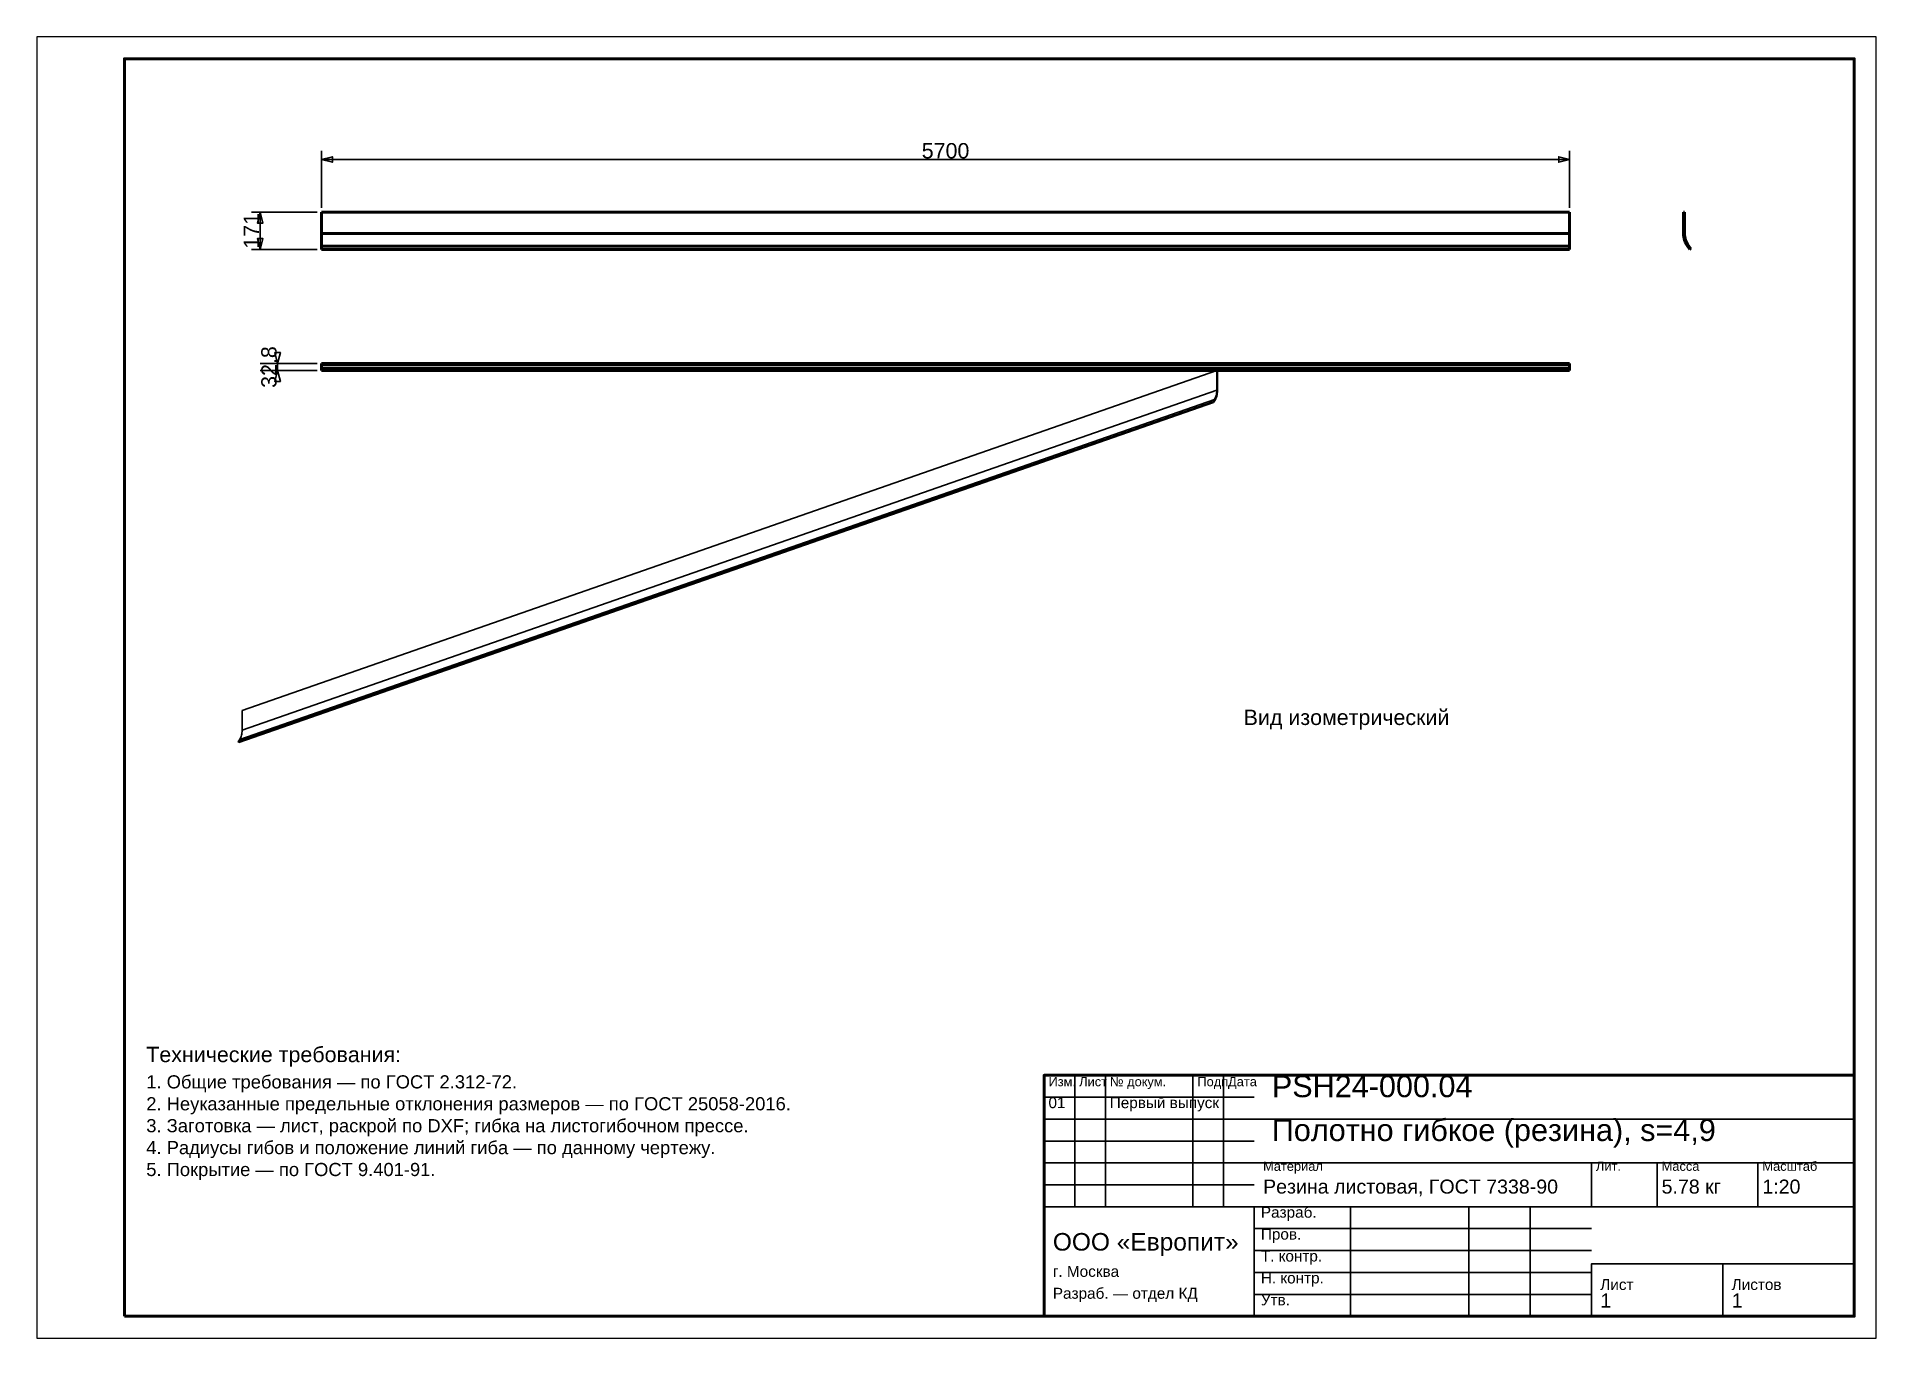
# Model space of a CAD drawing. Header units: millimetres. Extents: x 0 to 420, y 0 to 297.
import ezdxf
from ezdxf.enums import TextEntityAlignment as Align

# ---------------------------------------------------------------- set-up
doc = ezdxf.new("R2010")
doc.units = ezdxf.units.MM
doc.linetypes.add('DASHED', pattern=[1.524, 1.27, -0.254])
doc.styles.add('GOST', font='Arial')

msp = doc.modelspace()

# ---------------------------------------------------------------- linework, layer by layer
at = {"color": 7, "lineweight": 35}
for p, q in [((65, 258), (65, 271)), ((65, 269), (350, 269)), ((350, 258), (350, 271)), ((64, 257), (49, 257)), ((51, 248.45), (51, 257)), ((64, 248.45), (49, 248.45)), ((64, 222.45), (51, 222.45)), ((64, 220.81), (51, 220.81)), ((55, 220.81), (55, 222.45)), ((237, 30), (237, 60)), ((244, 30), (244, 60)), ((264, 30), (264, 60)), ((271, 30), (271, 60)), ((230, 55), (278, 55)), ((230, 50), (278, 50)), ((278, 50), (415, 50)), ((230, 45), (278, 45)), ((230, 40), (278, 40)), ((278, 40), (415, 40)), ((355, 30), (355, 40)), ((370, 30), (370, 40)), ((393, 30), (393, 40)), ((230, 35), (278, 35)), ((230, 30), (278, 30)), ((278, 30), (415, 30)), ((300, 5), (300, 30)), ((327, 5), (327, 30)), ((341, 5), (341, 30)), ((278, 25), (355, 25)), ((278, 20), (355, 20)), ((355, 17), (415, 17)), ((278, 15), (355, 15)), ((278, 10), (355, 10))]:
    msp.add_line(p, q, dxfattribs=at)
at = {"color": 1, "lineweight": 70}
for p, q in [((65, 257), (65, 252.08)), ((350, 257), (65, 257)), ((350, 252.08), (350, 257)), ((376, 252.08), (376, 257)), ((376, 257), (376.25, 257)), ((376.25, 257), (376.25, 252.08)), ((65, 252.08), (65, 251.86)), ((350, 252.08), (65, 252.08)), ((350, 251.86), (350, 252.08)), ((376.01, 251.7), (376, 252.08)), ((376.25, 252.08), (376.26, 251.71)), ((65, 251.86), (65, 251.64)), ((65, 251.64), (65, 251.42)), ((65, 251.42), (65, 251.21)), ((65, 251.21), (65, 250.99)), ((65, 250.99), (65, 250.78)), ((65, 250.78), (65, 250.57)), ((65, 250.57), (65, 250.37)), ((65, 250.37), (65, 250.16)), ((65, 250.16), (65, 249.96)), ((65, 249.96), (65, 249.77)), ((65, 249.77), (65, 249.58)), ((65, 249.58), (65, 249.39)), ((65, 249.39), (65, 249.21)), ((65, 249.21), (65, 248.45)), ((350, 249.21), (65, 249.21)), ((350, 248.45), (65, 248.45)), ((350, 251.64), (350, 251.86)), ((350, 251.42), (350, 251.64)), ((350, 251.21), (350, 251.42)), ((350, 250.99), (350, 251.21)), ((350, 250.78), (350, 250.99)), ((350, 250.57), (350, 250.78)), ((350, 250.37), (350, 250.57)), ((350, 250.16), (350, 250.37)), ((350, 249.96), (350, 250.16)), ((350, 249.77), (350, 249.96)), ((350, 249.58), (350, 249.77)), ((350, 249.39), (350, 249.58)), ((350, 249.21), (350, 249.39)), ((350, 248.45), (350, 249.21)), ((376.06, 251.32), (376.01, 251.7)), ((376.13, 250.94), (376.06, 251.32)), ((376.23, 250.57), (376.13, 250.94)), ((376.36, 250.21), (376.23, 250.57)), ((376.26, 251.71), (376.31, 251.35)), ((376.31, 251.35), (376.37, 251)), ((376.52, 249.87), (376.36, 250.21)), ((376.37, 251), (376.47, 250.65)), ((376.47, 250.65), (376.59, 250.31)), ((376.7, 249.53), (376.52, 249.87)), ((376.59, 250.31), (376.74, 249.98)), ((376.9, 249.21), (376.7, 249.53)), ((376.74, 249.98), (376.91, 249.66)), ((377.43, 248.45), (376.9, 249.21)), ((376.91, 249.66), (377.11, 249.35)), ((377.11, 249.35), (377.64, 248.6)), ((377.64, 248.6), (377.43, 248.45)), ((65, 222.45), (350, 222.45)), ((65, 222.45), (65, 222.2)), ((65, 222.2), (350, 222.2)), ((65, 222.2), (65, 222.2)), ((65, 222.2), (65, 222.18)), ((65, 222.18), (65, 222.16)), ((65, 222.16), (65, 222.13)), ((65, 222.13), (65, 222.09)), ((65, 222.09), (65, 222.04)), ((65, 222.04), (65, 221.98)), ((65, 221.98), (65, 221.92)), ((65, 221.92), (65, 221.84)), ((65, 221.84), (65, 221.76)), ((65, 221.76), (65, 221.67)), ((65, 221.67), (65, 221.57)), ((65, 221.57), (65, 221.46)), ((65, 221.46), (65, 221.34)), ((65, 221.34), (65, 220.81)), ((65, 221.34), (350, 221.34)), ((65, 220.81), (350, 220.81)), ((350, 222.2), (350, 222.45)), ((350, 222.18), (350, 222.2)), ((350, 222.2), (350, 222.2)), ((350, 222.16), (350, 222.18)), ((350, 222.13), (350, 222.16)), ((350, 222.09), (350, 222.13)), ((350, 222.04), (350, 222.09)), ((350, 221.98), (350, 222.04)), ((350, 221.92), (350, 221.98)), ((350, 221.84), (350, 221.92)), ((350, 221.76), (350, 221.84)), ((350, 221.67), (350, 221.76)), ((350, 221.57), (350, 221.67)), ((350, 221.46), (350, 221.57)), ((350, 221.34), (350, 221.46)), ((350, 220.81), (350, 221.34))]:
    msp.add_line(p, q, dxfattribs=at)
at = {"color": 5, "linetype": 'DASHED', "lineweight": 35}
for p, q in [((350, 257), (65, 257)), ((65, 252.08), (65, 257)), ((350, 257), (350, 252.08)), ((376, 257), (376, 252.08)), ((376.25, 257), (376, 257)), ((376.25, 252.08), (376.25, 257)), ((65, 251.87), (65, 252.08)), ((350, 252.08), (350, 251.87)), ((376, 252.08), (376.01, 251.7)), ((376.26, 251.71), (376.25, 252.08)), ((65, 251.66), (65, 251.87)), ((65, 251.46), (65, 251.66)), ((65, 251.25), (65, 251.46)), ((65, 251.05), (65, 251.25)), ((65, 250.85), (65, 251.05)), ((65, 250.65), (65, 250.85)), ((65, 250.45), (65, 250.65)), ((65, 250.26), (65, 250.45)), ((65, 250.07), (65, 250.26)), ((65, 249.88), (65, 250.07)), ((65, 249.7), (65, 249.88)), ((65, 249.52), (65, 249.7)), ((65, 249.35), (65, 249.52)), ((65, 248.6), (65, 249.35)), ((350, 248.6), (65, 248.6)), ((65, 248.45), (65, 248.6)), ((350, 251.87), (350, 251.66)), ((350, 251.66), (350, 251.46)), ((350, 251.46), (350, 251.25)), ((350, 251.25), (350, 251.05)), ((350, 251.05), (350, 250.85)), ((350, 250.85), (350, 250.65)), ((350, 250.65), (350, 250.45)), ((350, 250.45), (350, 250.26)), ((350, 250.26), (350, 250.07)), ((350, 250.07), (350, 249.88)), ((350, 249.88), (350, 249.7)), ((350, 249.7), (350, 249.52)), ((350, 249.52), (350, 249.35)), ((350, 249.35), (350, 248.6)), ((350, 248.6), (350, 248.45)), ((376.01, 251.7), (376.06, 251.32)), ((376.06, 251.32), (376.13, 250.94)), ((376.13, 250.94), (376.23, 250.57)), ((376.23, 250.57), (376.36, 250.21)), ((376.31, 251.35), (376.26, 251.71)), ((376.37, 251), (376.31, 251.35)), ((376.36, 250.21), (376.52, 249.87)), ((376.47, 250.65), (376.37, 251)), ((376.59, 250.31), (376.47, 250.65)), ((376.52, 249.87), (376.7, 249.53)), ((376.74, 249.98), (376.59, 250.31)), ((376.7, 249.53), (376.9, 249.21)), ((376.91, 249.66), (376.74, 249.98)), ((376.9, 249.21), (377.43, 248.45)), ((377.11, 249.35), (376.91, 249.66)), ((377.64, 248.6), (377.11, 249.35)), ((377.43, 248.45), (377.64, 248.6)), ((65, 222.43), (65, 222.45)), ((65, 222.45), (65, 222.45)), ((65, 222.45), (350, 222.45)), ((65, 222.41), (65, 222.43)), ((65, 222.38), (65, 222.41)), ((65, 222.33), (65, 222.38)), ((65, 222.28), (65, 222.33)), ((65, 222.22), (65, 222.28)), ((65, 222.15), (65, 222.22)), ((65, 222.2), (350, 222.2)), ((65, 222.07), (65, 222.15)), ((65, 221.98), (65, 222.07)), ((65, 221.89), (65, 221.98)), ((65, 221.78), (65, 221.89)), ((65, 221.67), (65, 221.78)), ((65, 221.55), (65, 221.67)), ((65, 221.02), (65, 221.55)), ((65, 220.81), (65, 221.02)), ((65, 221.02), (350, 221.02)), ((350, 222.45), (350, 222.45)), ((350, 222.45), (350, 222.43)), ((350, 222.43), (350, 222.41)), ((350, 222.41), (350, 222.38)), ((350, 222.38), (350, 222.33)), ((350, 222.33), (350, 222.28)), ((350, 222.28), (350, 222.22)), ((350, 222.22), (350, 222.15)), ((350, 222.15), (350, 222.07)), ((350, 222.07), (350, 221.98)), ((350, 221.98), (350, 221.89)), ((350, 221.89), (350, 221.78)), ((350, 221.78), (350, 221.67)), ((350, 221.67), (350, 221.55)), ((350, 221.55), (350, 221.02)), ((350, 221.02), (350, 220.81))]:
    msp.add_line(p, q, dxfattribs=at)
at = {"color": 1, "lineweight": 35}
for p, q in [((46.87, 143.23), (269.42, 220.81)), ((269.42, 220.81), (269.57, 220.73)), ((269.42, 216.38), (269.42, 220.81)), ((269.57, 220.73), (269.57, 216.3)), ((46.33, 136.64), (268.88, 214.22)), ((46.87, 138.8), (269.42, 216.38)), ((268.55, 213.72), (268.88, 214.22)), ((268.88, 214.22), (269, 214.43)), ((269, 214.43), (269.11, 214.66)), ((269.14, 214.24), (269.01, 214.02)), ((269.11, 214.66), (269.2, 214.91)), ((269.25, 214.48), (269.14, 214.24)), ((269.2, 214.91), (269.28, 215.17)), ((269.35, 214.74), (269.25, 214.48)), ((269.28, 215.17), (269.34, 215.45)), ((269.34, 215.45), (269.38, 215.75)), ((269.43, 215.02), (269.35, 214.74)), ((269.38, 215.75), (269.41, 216.06)), ((269.41, 216.06), (269.42, 216.38)), ((269.49, 215.32), (269.43, 215.02)), ((269.53, 215.63), (269.49, 215.32)), ((269.56, 215.96), (269.53, 215.63)), ((269.57, 216.3), (269.56, 215.96)), ((46, 136.14), (268.55, 213.72)), ((46.13, 135.94), (268.68, 213.52)), ((268.68, 213.52), (268.55, 213.72)), ((269.01, 214.02), (268.68, 213.52)), ((46.87, 143.23), (46.87, 138.8)), ((46.87, 138.8), (46.86, 138.48)), ((46.33, 136.64), (46, 136.14)), ((46, 136.14), (46.13, 135.94)), ((46.45, 136.85), (46.33, 136.64)), ((46.56, 137.08), (46.45, 136.85)), ((46.65, 137.32), (46.56, 137.08)), ((46.73, 137.59), (46.65, 137.32)), ((46.79, 137.87), (46.73, 137.59)), ((46.83, 138.17), (46.79, 137.87)), ((46.86, 138.48), (46.83, 138.17))]:
    msp.add_line(p, q, dxfattribs=at)
at = {"color": 7, "lineweight": 25}
msp.add_lwpolyline([(0, 0), (420, 0), (420, 297), (0, 297)], close=True, dxfattribs=at)
at = {"color": 7, "lineweight": 70}
for points in [[(20, 5), (415, 5), (415, 292), (20, 292)], [(230, 5), (415, 5), (415, 60), (230, 60)]]:
    msp.add_lwpolyline(points, close=True, dxfattribs=at)
at = {"color": 7, "lineweight": 35}
for points in [[(65, 269), (67.5, 268.38), (67.5, 269.62)], [(350, 269), (347.5, 269.62), (347.5, 268.38)], [(51, 257), (50.38, 254.5), (51.62, 254.5)], [(51, 248.45), (51.62, 250.95), (50.38, 250.95)], [(55, 222.45), (55.62, 224.95), (54.38, 224.95)], [(55, 220.81), (54.38, 218.31), (55.62, 218.31)], [(230, 5), (278, 5), (278, 30), (230, 30)], [(355, 5), (385, 5), (385, 17), (355, 17)], [(385, 5), (415, 5), (415, 17), (385, 17)]]:
    msp.add_lwpolyline(points, close=True, dxfattribs=at)

# ---------------------------------------------------------------- texts
at = {"color": 7, "style": 'GOST'}
msp.add_text('5700', height=3.5, dxfattribs=at).set_placement((207.5, 271), align=Align.MIDDLE)
for s, p in [('171', (49, 252.73)), ('32.8', (53, 221.63))]:
    msp.add_text(s, height=3.5, rotation=90, dxfattribs=at).set_placement(p, align=Align.MIDDLE)
at = {"color": 3, "style": 'GOST'}
for s, height, p in [('Вид изометрический', 3.5, (275.57, 139.94)), ('Технические требования:', 3.5, (25, 63)), ('1. Общие требования — по ГОСТ 2.312-72.', 3, (25, 57)), ('Изм.', 2.1, (231, 57.5)), ('Лист', 2.1, (238, 57.5)), ('№ докум.', 2.1, (245, 57.5)), ('Подп.', 2.1, (265, 57.5)), ('Дата', 2.1, (272, 57.5)), ('PSH24-000.04', 5, (282, 55)), ('2. Неуказанные предельные отклонения размеров — по ГОСТ 25058-2016.', 3, (25, 52)), ('01', 2.5, (231, 52.5)), ('Первый выпуск', 2.5, (245, 52.5)), ('3. Заготовка — лист, раскрой по DXF; гибка на листогибочном прессе.', 3, (25, 47)), ('Полотно гибкое (резина), s=4,9', 5, (282, 45)), ('4. Радиусы гибов и положение линий гиба — по данному чертежу.', 3, (25, 42)), ('5. Покрытие — по ГОСТ 9.401-91.', 3, (25, 37)), ('Материал', 2.1, (280, 38.2)), ('Лит.', 2.1, (356, 38.2)), ('Масса', 2.1, (371, 38.2)), ('Масштаб', 2.1, (394, 38.2)), ('Резина листовая, ГОСТ 7338-90', 3.2, (280, 33)), ('5.78 кг', 3.2, (371, 33)), ('1:20', 3.2, (394, 33)), ('Разраб.', 2.5, (279.5, 27.5)), ('ООО «Европит»', 4, (232, 20)), ('Пров.', 2.5, (279.5, 22.5)), ('Т. контр.', 2.5, (279.5, 17.5)), ('г. Москва', 2.5, (232, 14)), ('Н. контр.', 2.5, (279.5, 12.5)), ('Лист', 2.5, (357, 11)), ('Листов', 2.5, (387, 11)), ('Разраб. — отдел КД', 2.5, (232, 9)), ('Утв.', 2.5, (279.5, 7.5)), ('1', 3.2, (357, 7)), ('1', 3.2, (387, 7))]:
    msp.add_text(s, height=height, dxfattribs=at).set_placement(p)

doc.saveas('drawing.dxf')
